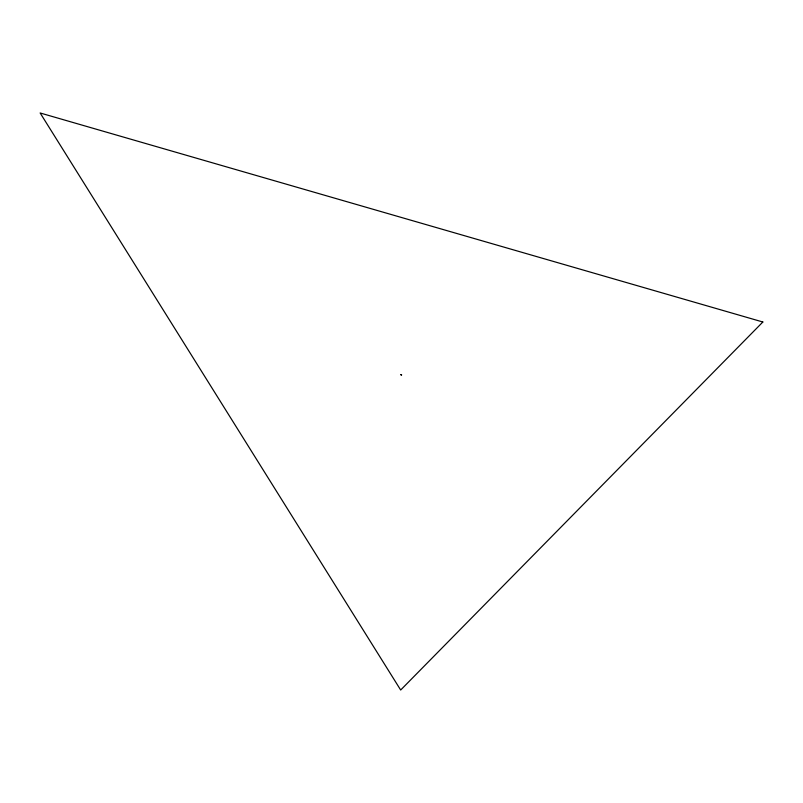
<?xml version="1.0" encoding="UTF-8"?>
<svg xmlns="http://www.w3.org/2000/svg" width="803" height="803" viewBox="0 0 803 803"><rect width="100%" height="100%" fill="white"/><g stroke="black" fill="none" stroke-linecap="round" stroke-linejoin="round"><path stroke-width="1.2" d="M401.59 374.951L400.868 374.74L401.59 374.951M762.85 322.003L400.677 690.018L40.15 112.982L762.85 322.003"/></g></svg>
